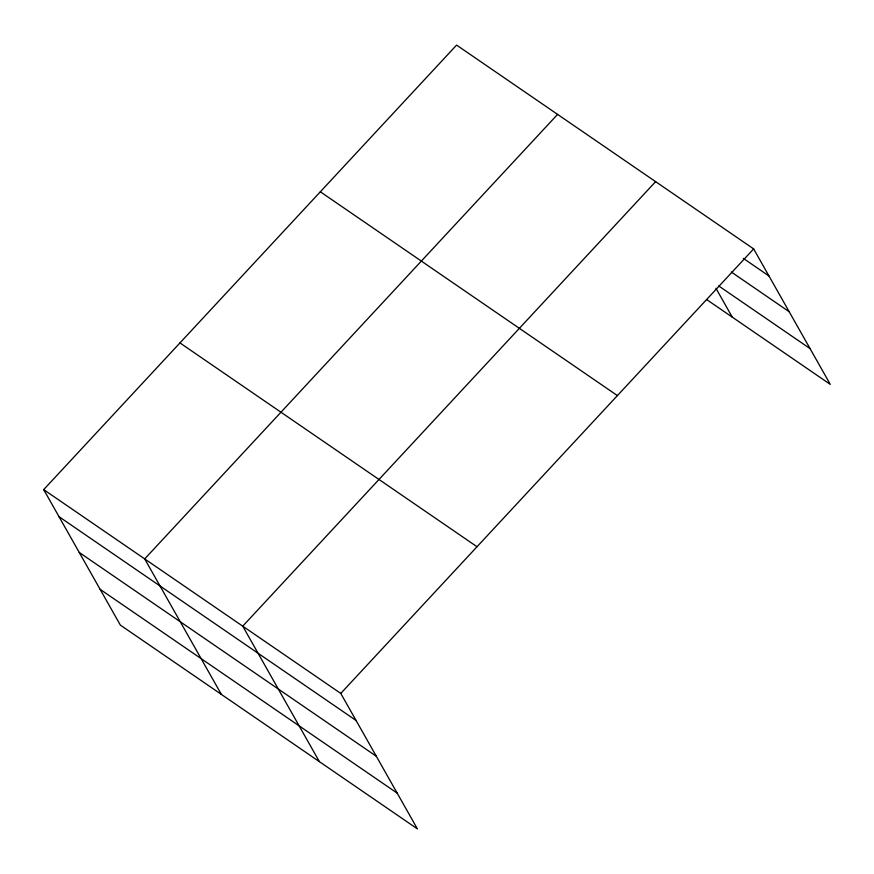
<?xml version="1.0" encoding="UTF-8"?>
<svg xmlns="http://www.w3.org/2000/svg" width="874" height="874" viewBox="0 0 874 874"><rect width="100%" height="100%" fill="white"/><g stroke="black" fill="none" stroke-linecap="round" stroke-linejoin="round"><path stroke-width="1.31" d="M43.7 489.615L340.773 693.421L417.411 828.902L120.35 625.096L43.7 489.615L456.589 45.098L753.65 248.904L830.3 384.385L706.64 299.553M557.59 114.396L144.702 558.912L221.351 694.382M655.62 181.65L242.732 626.166L319.381 761.636M340.773 693.421L753.65 248.904M743.337 258.387L768.956 275.966M731.276 272L789.2 311.745M718.712 285.94L810.056 348.606M320.332 191.788L617.405 395.594M179.957 342.925L477.018 546.731M59.006 516.676L356.079 720.482M79.25 552.455L376.323 756.261M100.106 589.316L397.178 793.122M715.948 288.278L732.27 317.131"/></g></svg>
